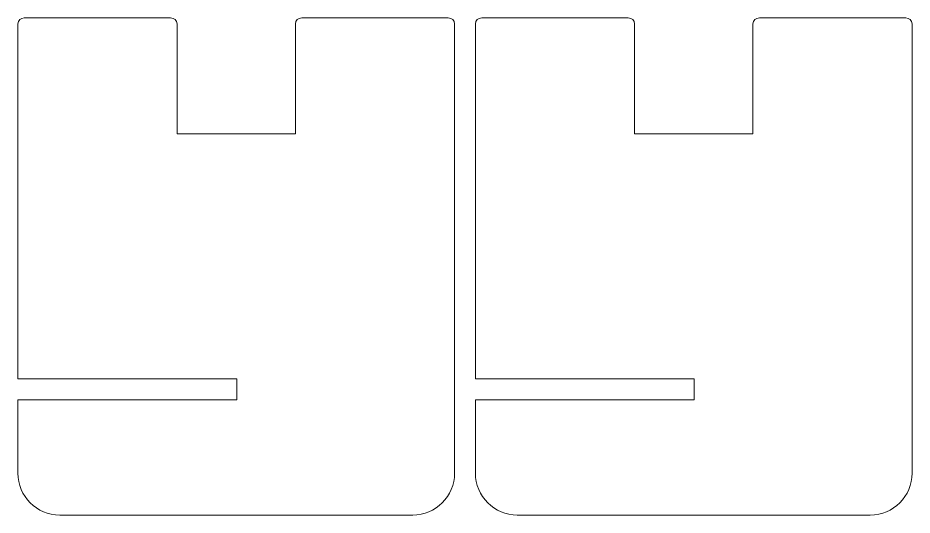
# Model space of a CAD drawing. Header units: millimetres. Extents: x -328 to 276, y -219 to 45.
# Drawn here: x 104.6 to 275.5, y -219.4 to -124.4 of the extents above; entities that cross this region are included whole.
import ezdxf

# ---------------------------------------------------------------- set-up
doc = ezdxf.new("R2010")
doc.units = ezdxf.units.MM
doc.header["$MEASUREMENT"] = 0
doc.layers.add('layer 1', color=7, linetype='Continuous')

msp = doc.modelspace()

# ---------------------------------------------------------------- linework, layer by layer
at = {"layer": 'layer 1', "color": 250, "lineweight": 9}
for points in [[(134.9993, -146.5333), (134.9993, -146.5333), (157.636, -146.5333), (157.636, -146.5333), (157.636, -146.5333), (157.636, -146.5333), (157.636, -125.4692), (157.636, -125.4692), (157.636, -125.4692), (157.636, -124.86), (158.1827, -124.3632), (158.853, -124.3632), (158.853, -124.3632), (158.853, -124.3632), (186.8456, -124.3632), (186.8456, -124.3632), (186.8456, -124.3632), (187.516, -124.3632), (188.0627, -124.8603), (188.0627, -125.4692), (188.0627, -125.4692), (188.0627, -125.4692), (188.0627, -211.3632), (188.0627, -211.3632), (188.0627, -211.3632), (188.0627, -215.7694), (184.4689, -219.3632), (180.0627, -219.3632), (180.0627, -219.3632), (157.566, -219.3632), (135.0693, -219.3632), (112.5727, -219.3632), (112.5727, -219.3632), (108.1665, -219.3632), (104.5727, -215.7694), (104.5727, -211.3632), (104.5727, -211.3632), (104.5727, -206.6891), (104.5727, -202.015), (104.5727, -197.3409), (104.5727, -197.3409), (104.5727, -197.3409), (146.4177, -197.3409), (146.4177, -197.3409), (146.4177, -197.3409), (146.4177, -197.3409), (146.4177, -193.3409), (146.4177, -193.3409), (146.4177, -193.3409), (146.4177, -193.3409), (104.5727, -193.3409), (104.5727, -193.3409), (104.5727, -193.3409), (104.5727, -193.3409), (104.5727, -125.4692), (104.5727, -125.4692), (104.5727, -125.4692), (104.5727, -124.86), (105.1194, -124.3632), (105.7898, -124.3632), (105.7898, -124.3632), (105.7898, -124.3632), (133.7822, -124.3632), (133.7822, -124.3632), (133.7822, -124.3632), (134.4526, -124.3632), (134.9993, -124.86), (134.9993, -125.4692), (134.9993, -125.4692), (134.9993, -125.4692), (134.9993, -146.5333), (134.9993, -146.5333)], [(222.477, -146.5333), (222.477, -146.5333), (245.1137, -146.5333), (245.1137, -146.5333), (245.1137, -146.5333), (245.1137, -146.5333), (245.1137, -125.4692), (245.1137, -125.4692), (245.1137, -125.4692), (245.1137, -124.86), (245.6604, -124.3632), (246.3307, -124.3632), (246.3307, -124.3632), (246.3307, -124.3632), (274.3233, -124.3632), (274.3233, -124.3632), (274.3233, -124.3632), (274.9937, -124.3632), (275.5404, -124.8603), (275.5404, -125.4692), (275.5404, -125.4692), (275.5404, -125.4692), (275.5404, -211.3632), (275.5404, -211.3632), (275.5404, -211.3632), (275.5404, -215.7694), (271.9466, -219.3632), (267.5404, -219.3632), (267.5404, -219.3632), (245.0437, -219.3632), (222.547, -219.3632), (200.0504, -219.3632), (200.0504, -219.3632), (195.6442, -219.3632), (192.0504, -215.7694), (192.0504, -211.3632), (192.0504, -211.3632), (192.0504, -206.6891), (192.0504, -202.015), (192.0504, -197.3409), (192.0504, -197.3409), (192.0504, -197.3409), (233.8954, -197.3409), (233.8954, -197.3409), (233.8954, -197.3409), (233.8954, -197.3409), (233.8954, -193.3409), (233.8954, -193.3409), (233.8954, -193.3409), (233.8954, -193.3409), (192.0504, -193.3409), (192.0504, -193.3409), (192.0504, -193.3409), (192.0504, -193.3409), (192.0504, -125.4692), (192.0504, -125.4692), (192.0504, -125.4692), (192.0504, -124.86), (192.5971, -124.3632), (193.2675, -124.3632), (193.2675, -124.3632), (193.2675, -124.3632), (221.2599, -124.3632), (221.2599, -124.3632), (221.2599, -124.3632), (221.9303, -124.3632), (222.477, -124.86), (222.477, -125.4692), (222.477, -125.4692), (222.477, -125.4692), (222.477, -146.5333), (222.477, -146.5333)]]:
    msp.add_open_spline(points, degree=3, knots=[0, 0, 0, 0, 0.05263158, 0.05263158, 0.05263158, 0.05263158, 0.10526316, 0.10526316, 0.10526316, 0.10526316, 0.15789474, 0.15789474, 0.15789474, 0.15789474, 0.21052632, 0.21052632, 0.21052632, 0.21052632, 0.26315789, 0.26315789, 0.26315789, 0.26315789, 0.31578947, 0.31578947, 0.31578947, 0.31578947, 0.36842105, 0.36842105, 0.36842105, 0.36842105, 0.42105263, 0.42105263, 0.42105263, 0.42105263, 0.47368421, 0.47368421, 0.47368421, 0.47368421, 0.52631579, 0.52631579, 0.52631579, 0.52631579, 0.57894737, 0.57894737, 0.57894737, 0.57894737, 0.63157895, 0.63157895, 0.63157895, 0.63157895, 0.68421053, 0.68421053, 0.68421053, 0.68421053, 0.73684211, 0.73684211, 0.73684211, 0.73684211, 0.78947368, 0.78947368, 0.78947368, 0.78947368, 0.84210526, 0.84210526, 0.84210526, 0.84210526, 0.89473684, 0.89473684, 0.89473684, 0.89473684, 1, 1, 1, 1], dxfattribs=at)

doc.saveas('drawing.dxf')
